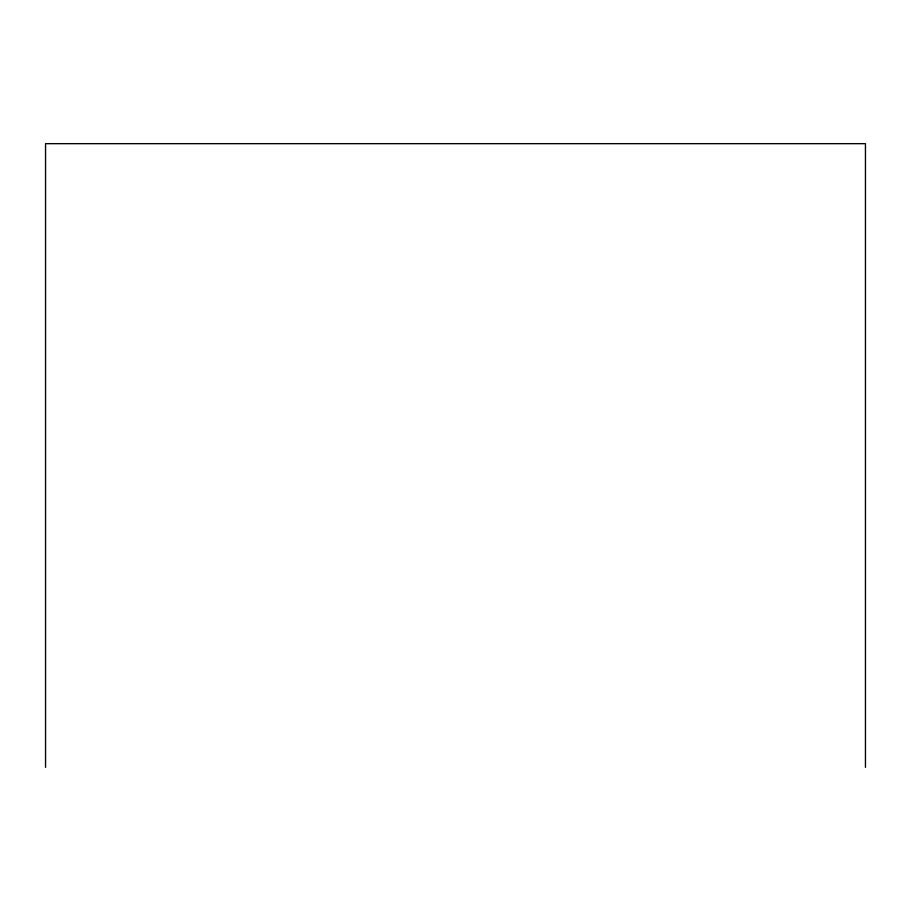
<?xml version="1.0" encoding="UTF-8"?>
<svg xmlns="http://www.w3.org/2000/svg" width="911" height="911" viewBox="0 0 911 911"><rect width="100%" height="100%" fill="white"/><g stroke="black" fill="none" stroke-linecap="round" stroke-linejoin="round"><path stroke-width="1.37" d="M865.45 767.335L865.45 143.665L45.55 143.665L45.55 767.335"/></g></svg>
